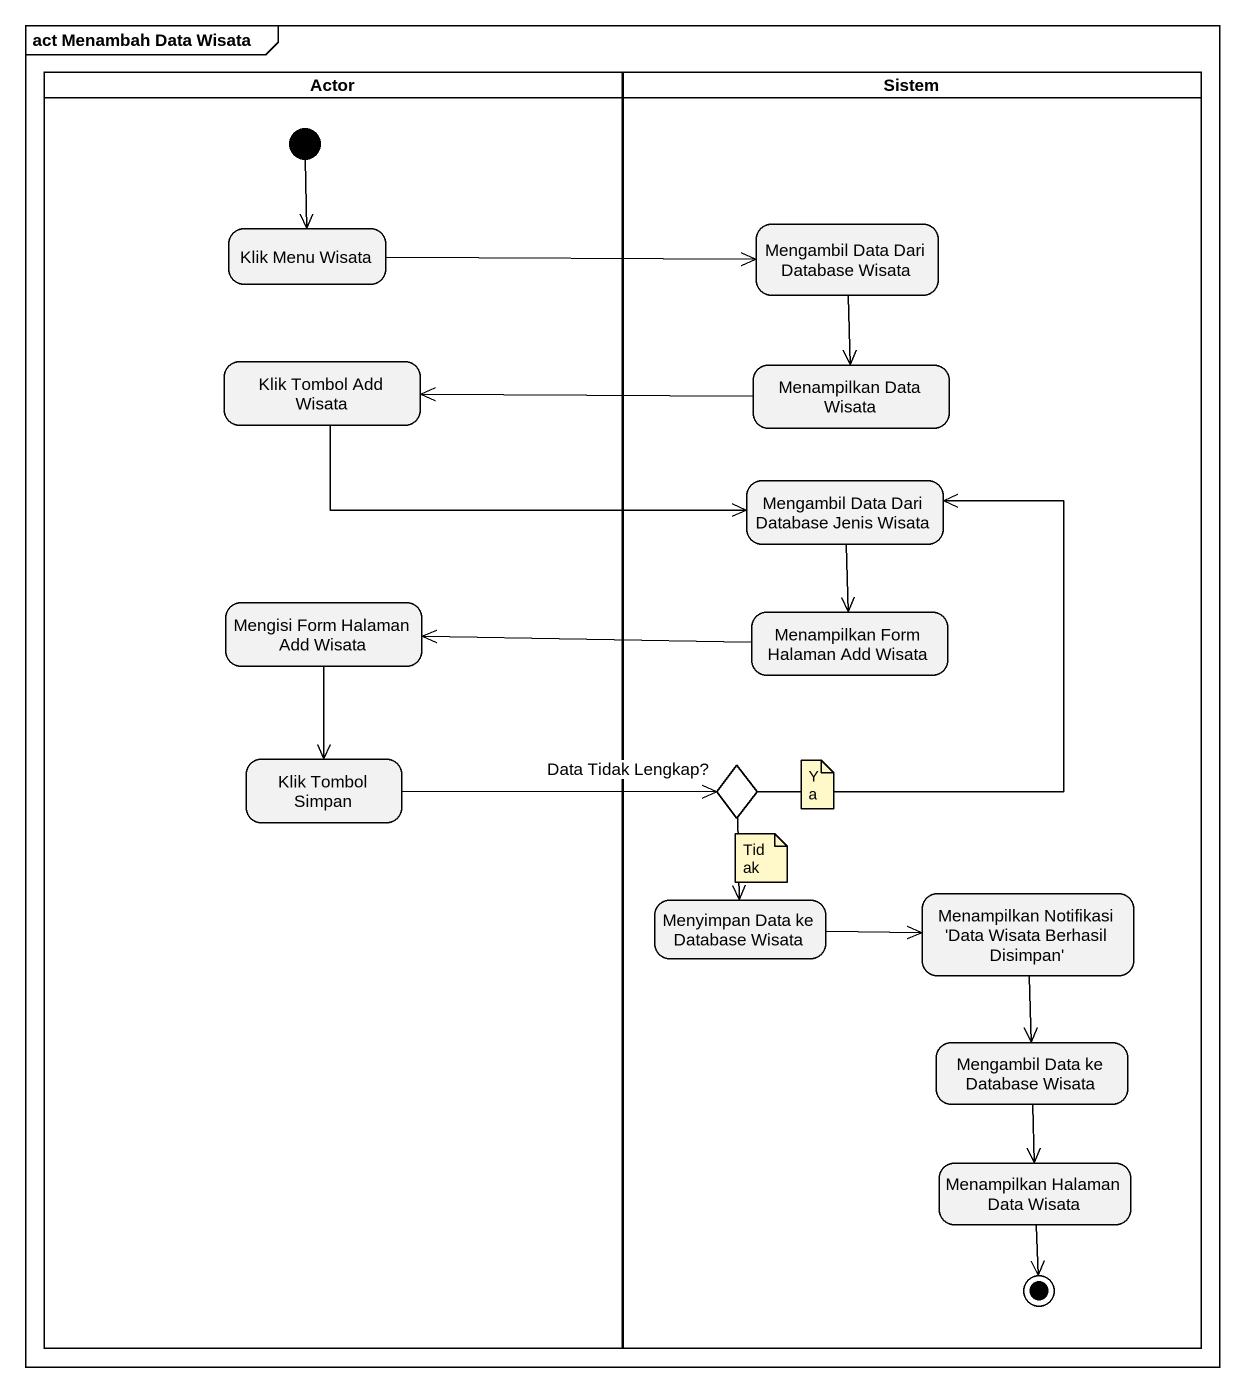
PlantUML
@startuml
mainframe act Menambah Data Wisata
hide empty description
state "Actor" as Actor_ <<partition>> {
  state "Klik Menu Wisata" as Klik_Menu_Wisata
  state "Klik Tombol Add Wisata" as Klik_Tombol_Add_Wisata
  state "Mengisi Form Halaman Add Wisata" as Mengisi_Form_Halaman_Add
  state "Klik Tombol Simpan" as Klik_Tombol_Simpan
  [*] --> Klik_Menu_Wisata
}
state Sistem <<partition>> {
  state "Mengambil Data Dari Database Wisata" as Mengambil_Data_Dari
  state "Menampilkan Data Wisata" as Menampilkan_Data_Wisata
  state "Mengambil Data Dari Database Jenis Wisata" as Mengambil_Data_Dari_2
  state "Menampilkan Form Halaman Add Wisata" as Menampilkan_Form_Halaman
  state "Data Tidak Lengkap?" as Data_Tidak_Lengkap <<choice>>
  state "Menyimpan Data ke Database Wisata" as Menyimpan_Data_ke_Database
  state "Menampilkan Notifikasi 'Data Wisata Berhasil Disimpan'" as Menampilkan_Notifikasi_Data
  state "Mengambil Data ke Database Wisata" as Mengambil_Data_ke_Database
  state "Menampilkan Halaman Data Wisata" as Menampilkan_Halaman_Data
  Menampilkan_Halaman_Data --> [*]
}
Klik_Menu_Wisata -right-> Mengambil_Data_Dari
Mengambil_Data_Dari --> Menampilkan_Data_Wisata
Klik_Tombol_Add_Wisata -right-> Mengambil_Data_Dari_2
Menampilkan_Data_Wisata -left-> Klik_Tombol_Add_Wisata
Mengambil_Data_Dari_2 --> Menampilkan_Form_Halaman
Mengisi_Form_Halaman_Add --> Klik_Tombol_Simpan
Menampilkan_Form_Halaman -left-> Mengisi_Form_Halaman_Add
Klik_Tombol_Simpan -right-> Data_Tidak_Lengkap
Data_Tidak_Lengkap -up-> Mengambil_Data_Dari_2
Data_Tidak_Lengkap --> Menyimpan_Data_ke_Database
Menyimpan_Data_ke_Database -right-> Menampilkan_Notifikasi_Data
Menampilkan_Notifikasi_Data --> Mengambil_Data_ke_Database
Mengambil_Data_ke_Database --> Menampilkan_Halaman_Data
note as N1
  Ya
end note
note as N2
  Tidak
end note
@enduml
